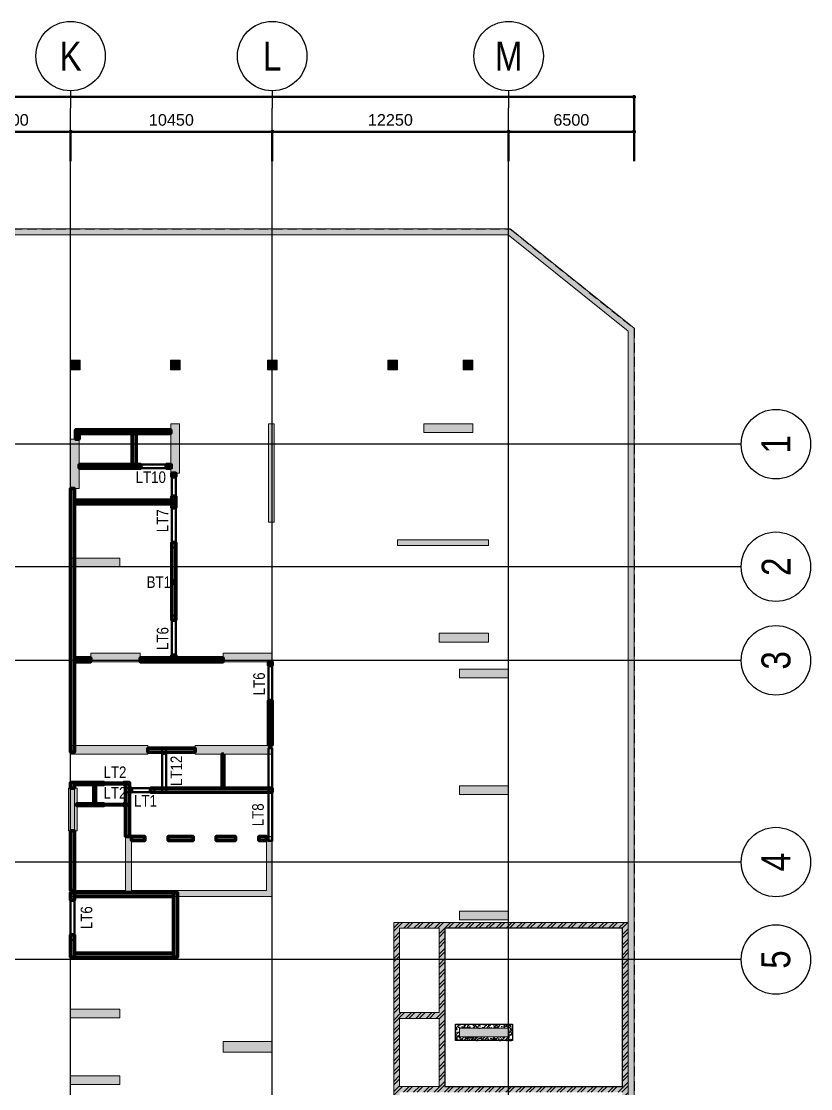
# Model space of a CAD drawing. Header units: millimetres. Extents: x -25197 to 555828, y -17247 to 174153.
# Drawn here: x 276536 to 317440, y 118863 to 174153 of the extents above; entities that cross this region are included whole.
import ezdxf
from ezdxf.enums import TextEntityAlignment as Align

# ---------------------------------------------------------------- set-up
doc = ezdxf.new("R2010")
doc.units = ezdxf.units.MM
doc.header["$LTSCALE"] = 250
doc.linetypes.add('CHG_XX_Cot_Ham 1$0$MB_Luoi truc$0$HTT Hidden 21', pattern=[3, 2, -1])
doc.linetypes.add('CHG_XX_Luoi truc$0$MB_Luoi truc$0$Center101', pattern=[13, 10, -1, 1, -1])
for name, color, linetype, lineweight in [('CHG_XX_Cot_Ham 1$0$Ap0302_PC', 150, 'Continuous', 9), ('CHG_XX_Cot_Ham 1$0$Ap0302_PC @ 1 VP1', 150, 'Continuous', 9), ('CHG_XX_Cot_Ham 1$0$Ap0302_PC @ 1 VP2', 150, 'Continuous', 9), ('CHG_XX_Cot_Ham 1$0$Ap0302_PC @ 1 VP3', 150, 'Continuous', 9), ('CHG_XX_Cot_Ham 1$0$Ap0302_PC @ 1 VPModel', 150, 'Continuous', 9), ('CHG_XX_Cot_Ham 1$0$Ap0302_PC @ 150', 150, 'Continuous', 9), ('CHG_XX_Cot_Ham 1$0$Ap0311_H', 8, 'Continuous', 15), ('CHG_XX_Cot_Ham 1$0$MB_Luoi truc$0$Dim 300', 1, 'Continuous', 5), ('CHG_XX_Cot_Ham 1$0$NS-DuongBao', 3, 'Continuous', 18), ('CHG_XX_Cot_Ham 1$0$S_Concrete_Cont_2 Normal', 2, 'Continuous', 13), ('CHG_XX_Cot_Ham 1$0$Start hatch', 8, 'Continuous', 25), ('CHG_XX_Cot_Ham 1$0$Start net bao', 3, 'Continuous', 18), ('CTHEP', 2, 'Continuous', 50), ('MB Ham 1$0$Thiet bi Ve Sinh', 40, 'Continuous', 9), ('MB Ham 1$0$Wall Line', 4, 'Continuous', 70)]:
    doc.layers.add(name, color=color, linetype=linetype, lineweight=lineweight)
for name, color, linetype in [('CHG_XX_Cot_Ham 1$0$MB Ham 2$0$Concrete Line', 6, 'Continuous'), ('CHG_XX_Cot_Ham 1$0$MB_Cot ham$0$Concrete Line', 6, 'Continuous'), ('CHG_XX_Cot_Ham 1$0$mb_cot tang 1-3$0$Concrete Line', 6, 'Continuous'), ('CHG_XX_Luoi truc$0$Grid', 34, 'Continuous'), ('CHG_XX_Luoi truc$0$Grid Line', 8, 'CHG_XX_Luoi truc$0$MB_Luoi truc$0$Center101'), ('MB Ham 1$0$Brick Wall', 4, 'Continuous'), ('TEXT', 21, 'Continuous')]:
    doc.layers.add(name, color=color, linetype=linetype)
doc.styles.add('CHG_XX_Cot_Ham 1$0$MB_Luoi truc$0$Arial_C', font='arial.ttf')
doc.styles.add('CHG_XX_Luoi truc$0$MB_Luoi truc$0$Grid A-F$0$VNI-HelveCB', font='VHELVCB_0.TTF')
doc.styles.add('TTP-HelCon', font='VHELVCN_0.TTF')
doc.dimstyles.new('CHG_XX_Cot_Ham 1$0$MB_Luoi truc$0$Dim 300 (A1-A2)', dxfattribs={"dimscale": 300, "dimtxt": 2, "dimasz": 0.7, "dimexe": 0, "dimexo": 1, "dimgap": 1, "dimtad": 1, "dimdec": 0, "dimzin": 12, "dimdsep": 46, "dimtxsty": 'CHG_XX_Cot_Ham 1$0$MB_Luoi truc$0$Arial_C', "dimblk": 'CHG_XX_Cot_Ham 1$0$MB_Luoi truc$0$_Dot', "dimcen": 1, "dimclrd": 256, "dimclre": 256, "dimclrt": 3, "dimadec": 0, "dimazin": 0, "dimtfac": 1, "dimtdec": 0, "dimtix": 1, "dimtmove": 2, "dimatfit": 3, "dimldrblk": 'CHG_XX_Cot_Ham 1$0$MB_Luoi truc$0$HTT Arrow 30', "dimfxl": 1, "dimtolj": 1, "dimtzin": 0, "dimarcsym": 0})

# ---------------------------------------------------------------- blocks, each defined once
blk = doc.blocks.new('*U2169')
at = {"layer": 'CHG_XX_Luoi truc$0$Grid', "lineweight": -2}
blk.add_line((0, 611), (0, 608), dxfattribs=at)
blk.add_circle((0, 617), 6, dxfattribs=at)
at = {"layer": 'CHG_XX_Luoi truc$0$Grid Line'}
blk.add_line((0, 0), (0, 608), dxfattribs=at)
at = {"layer": 'CHG_XX_Luoi truc$0$Grid', "lineweight": -2, "style": 'CHG_XX_Luoi truc$0$MB_Luoi truc$0$Grid A-F$0$VNI-HelveCB'}
for tag, p in [('GRIDSUB', (0, 617)), ('GRID', (0, -9))]:
    blk.add_attdef(tag, text='', height=5, dxfattribs=at).set_placement(p, align=Align.MIDDLE)
blk = doc.blocks.new('*U2171')
at = {"layer": 'CHG_XX_Luoi truc$0$Grid', "lineweight": -2}
blk.add_line((0, -3), (0, 0), dxfattribs=at)
blk.add_circle((0, -9), 6, dxfattribs=at)
at = {"layer": 'CHG_XX_Luoi truc$0$Grid Line'}
blk.add_line((0, 0), (0, 438), dxfattribs=at)
at = {"layer": 'CHG_XX_Luoi truc$0$Grid', "lineweight": -2, "style": 'CHG_XX_Luoi truc$0$MB_Luoi truc$0$Grid A-F$0$VNI-HelveCB'}
for tag, p in [('GRIDSUB', (0, 447)), ('GRID', (0, -9))]:
    blk.add_attdef(tag, text='', height=5, dxfattribs=at).set_placement(p, align=Align.MIDDLE)
blk = doc.blocks.new('CHG_XX_Luoi truc')
at = {"layer": 'CHG_XX_Luoi truc$0$Grid'}
ref = blk.add_blockref('*U2169', (76850, -12747), dxfattribs=dict(at, xscale=300, yscale=300, zscale=300))
ref.add_attrib('GRIDSUB', 'K', dxfattribs={"lineweight": -2, "height": 1500, "style": 'CHG_XX_Luoi truc$0$MB_Luoi truc$0$Grid A-F$0$VNI-HelveCB'}).set_placement((76850, 172353), align=Align.MIDDLE)
ref = blk.add_blockref('*U2169', (87300, -12747), dxfattribs=dict(at, xscale=300, yscale=300, zscale=300))
ref.add_attrib('GRIDSUB', 'L', dxfattribs={"lineweight": -2, "height": 1500, "style": 'CHG_XX_Luoi truc$0$MB_Luoi truc$0$Grid A-F$0$VNI-HelveCB'}).set_placement((87300, 172353), align=Align.MIDDLE)
ref = blk.add_blockref('*U2169', (99550, -12747), dxfattribs=dict(at, xscale=300, yscale=300, zscale=300))
ref.add_attrib('GRIDSUB', 'M', dxfattribs={"lineweight": -2, "height": 1500, "style": 'CHG_XX_Luoi truc$0$MB_Luoi truc$0$Grid A-F$0$VNI-HelveCB'}).set_placement((99550, 172353), align=Align.MIDDLE)
ref = blk.add_blockref('*U2171', (110703, 152250), dxfattribs=dict(at, xscale=300.0000000000013, yscale=300.0000000000013, zscale=300.0000000000013, rotation=90))
ref.add_attrib('GRID', '1', dxfattribs={"lineweight": -2, "height": 1500, "rotation": 90, "style": 'CHG_XX_Luoi truc$0$MB_Luoi truc$0$Grid A-F$0$VNI-HelveCB'}).set_placement((113403, 152250), align=Align.MIDDLE)
ref = blk.add_blockref('*U2171', (110703, 145900), dxfattribs=dict(at, xscale=300.0000000000013, yscale=300.0000000000013, zscale=300.0000000000013, rotation=90))
ref.add_attrib('GRID', '2', dxfattribs={"lineweight": -2, "height": 1500, "rotation": 90, "style": 'CHG_XX_Luoi truc$0$MB_Luoi truc$0$Grid A-F$0$VNI-HelveCB'}).set_placement((113403, 145900), align=Align.MIDDLE)
ref = blk.add_blockref('*U2171', (110703, 141050), dxfattribs=dict(at, xscale=300.0000000000013, yscale=300.0000000000013, zscale=300.0000000000013, rotation=90))
ref.add_attrib('GRID', '3', dxfattribs={"lineweight": -2, "height": 1500, "rotation": 90, "style": 'CHG_XX_Luoi truc$0$MB_Luoi truc$0$Grid A-F$0$VNI-HelveCB'}).set_placement((113403, 141050), align=Align.MIDDLE)
ref = blk.add_blockref('*U2171', (110703, 130600), dxfattribs=dict(at, xscale=300.0000000000013, yscale=300.0000000000013, zscale=300.0000000000013, rotation=90))
ref.add_attrib('GRID', '4', dxfattribs={"lineweight": -2, "height": 1500, "rotation": 90, "style": 'CHG_XX_Luoi truc$0$MB_Luoi truc$0$Grid A-F$0$VNI-HelveCB'}).set_placement((113403, 130600), align=Align.MIDDLE)
ref = blk.add_blockref('*U2171', (110703, 125550), dxfattribs=dict(at, xscale=300.0000000000013, yscale=300.0000000000013, zscale=300.0000000000013, rotation=90))
ref.add_attrib('GRID', '5', dxfattribs={"lineweight": -2, "height": 1500, "rotation": 90, "style": 'CHG_XX_Luoi truc$0$MB_Luoi truc$0$Grid A-F$0$VNI-HelveCB'}).set_placement((113403, 125550), align=Align.MIDDLE)
blk = doc.blocks.new('CHG_XX_Cot_Ham 1$0$MB_Luoi truc$0$_Dot')
at = {"color": 0, "linetype": 'ByBlock', "lineweight": -2}
blk.add_line((-0.5, 0), (-1, 0), dxfattribs=at)
at = {"color": 0, "linetype": 'ByBlock', "const_width": 0.5}
blk.add_lwpolyline([(-0.25, 0, 1), (0.25, 0, 1)], format="xyb", close=True, dxfattribs=at)
blk = doc.blocks.new('*D2208')
at = {"layer": 'CHG_XX_Cot_Ham 1$0$MB_Luoi truc$0$Dim 300', "lineweight": -2, "transparency": 16777216}
for p, q in [((70650, 166908), (70650, 168437)), ((70860, 168437), (76640, 168437)), ((76850, 166908), (76850, 168437))]:
    blk.add_line(p, q, dxfattribs=at)
at = {"layer": 'Defpoints', "color": 0, "transparency": 16777216}
for p in [(76850, 168437), (70650, 166608), (76850, 166608)]:
    blk.add_point(p, dxfattribs=at)
at = {"layer": 'CHG_XX_Cot_Ham 1$0$MB_Luoi truc$0$Dim 300', "lineweight": -2, "transparency": 16777216, "xscale": 210, "yscale": 210, "zscale": 210, "rotation": 180}
blk.add_blockref('CHG_XX_Cot_Ham 1$0$MB_Luoi truc$0$_Dot', (70650, 168437), dxfattribs=at)
at = {"layer": 'CHG_XX_Cot_Ham 1$0$MB_Luoi truc$0$Dim 300', "lineweight": -2, "transparency": 16777216, "xscale": 210, "yscale": 210, "zscale": 210}
blk.add_blockref('CHG_XX_Cot_Ham 1$0$MB_Luoi truc$0$_Dot', (76850, 168437), dxfattribs=at)
at = {"layer": 'CHG_XX_Cot_Ham 1$0$MB_Luoi truc$0$Dim 300', "color": 3, "transparency": 16777216, "insert": (73750, 169043), "char_height": 600, "attachment_point": 5, "style": 'CHG_XX_Cot_Ham 1$0$MB_Luoi truc$0$Arial_C'}
blk.add_mtext('\\A1;6200', dxfattribs=at)
blk = doc.blocks.new('CHG_XX_Cot_Ham 1$0$MB_Luoi truc$0$HTT Arrow 30')
blk.add_hatch(color=256).paths.add_polyline_path([(-2.5, 0.375), (-2.5, -0.375), (0, 0)])
at = {"color": 0, "linetype": 'ByBlock', "lineweight": -2}
for p, q in [((0, 0), (-2.5, 0.375)), ((-2.5, -0.375), (-2.5, 0.375)), ((0, 0), (-2.5, -0.375))]:
    blk.add_line(p, q, dxfattribs=at)
blk = doc.blocks.new('*D2209')
at = {"layer": 'CHG_XX_Cot_Ham 1$0$MB_Luoi truc$0$Dim 300', "lineweight": -2, "transparency": 16777216}
for p, q in [((76850, 166908), (76850, 168437)), ((77060, 168437), (87090, 168437)), ((87300, 166908), (87300, 168437))]:
    blk.add_line(p, q, dxfattribs=at)
at = {"layer": 'Defpoints', "color": 0, "transparency": 16777216}
for p in [(87300, 168437), (76850, 166608), (87300, 166608)]:
    blk.add_point(p, dxfattribs=at)
at = {"layer": 'CHG_XX_Cot_Ham 1$0$MB_Luoi truc$0$Dim 300', "lineweight": -2, "transparency": 16777216, "xscale": 210, "yscale": 210, "zscale": 210, "rotation": 180}
blk.add_blockref('CHG_XX_Cot_Ham 1$0$MB_Luoi truc$0$_Dot', (76850, 168437), dxfattribs=at)
at = {"layer": 'CHG_XX_Cot_Ham 1$0$MB_Luoi truc$0$Dim 300', "lineweight": -2, "transparency": 16777216, "xscale": 210, "yscale": 210, "zscale": 210}
blk.add_blockref('CHG_XX_Cot_Ham 1$0$MB_Luoi truc$0$_Dot', (87300, 168437), dxfattribs=at)
at = {"layer": 'CHG_XX_Cot_Ham 1$0$MB_Luoi truc$0$Dim 300', "color": 3, "transparency": 16777216, "insert": (82075, 169043), "char_height": 600, "attachment_point": 5, "style": 'CHG_XX_Cot_Ham 1$0$MB_Luoi truc$0$Arial_C'}
blk.add_mtext('\\A1;10450', dxfattribs=at)
blk = doc.blocks.new('*D2210')
at = {"layer": 'CHG_XX_Cot_Ham 1$0$MB_Luoi truc$0$Dim 300', "lineweight": -2, "transparency": 16777216}
for p, q in [((87300, 166908), (87300, 168437)), ((87510, 168437), (99340, 168437)), ((99550, 166908), (99550, 168437))]:
    blk.add_line(p, q, dxfattribs=at)
at = {"layer": 'Defpoints', "color": 0, "transparency": 16777216}
for p in [(99550, 168437), (87300, 166608), (99550, 166608)]:
    blk.add_point(p, dxfattribs=at)
at = {"layer": 'CHG_XX_Cot_Ham 1$0$MB_Luoi truc$0$Dim 300', "lineweight": -2, "transparency": 16777216, "xscale": 210, "yscale": 210, "zscale": 210, "rotation": 180}
blk.add_blockref('CHG_XX_Cot_Ham 1$0$MB_Luoi truc$0$_Dot', (87300, 168437), dxfattribs=at)
at = {"layer": 'CHG_XX_Cot_Ham 1$0$MB_Luoi truc$0$Dim 300', "lineweight": -2, "transparency": 16777216, "xscale": 210, "yscale": 210, "zscale": 210}
blk.add_blockref('CHG_XX_Cot_Ham 1$0$MB_Luoi truc$0$_Dot', (99550, 168437), dxfattribs=at)
at = {"layer": 'CHG_XX_Cot_Ham 1$0$MB_Luoi truc$0$Dim 300', "color": 3, "transparency": 16777216, "insert": (93425, 169043), "char_height": 600, "attachment_point": 5, "style": 'CHG_XX_Cot_Ham 1$0$MB_Luoi truc$0$Arial_C'}
blk.add_mtext('\\A1;12250', dxfattribs=at)
blk = doc.blocks.new('*D2211')
at = {"layer": 'CHG_XX_Cot_Ham 1$0$MB_Luoi truc$0$Dim 300', "lineweight": -2, "transparency": 16777216}
for p, q in [((99550, 166908), (99550, 168437)), ((99760, 168437), (105840, 168437)), ((106050, 166908), (106050, 168437))]:
    blk.add_line(p, q, dxfattribs=at)
at = {"layer": 'Defpoints', "color": 0, "transparency": 16777216}
for p in [(106050, 168437), (99550, 166608), (106050, 166608)]:
    blk.add_point(p, dxfattribs=at)
at = {"layer": 'CHG_XX_Cot_Ham 1$0$MB_Luoi truc$0$Dim 300', "lineweight": -2, "transparency": 16777216, "xscale": 210, "yscale": 210, "zscale": 210, "rotation": 180}
blk.add_blockref('CHG_XX_Cot_Ham 1$0$MB_Luoi truc$0$_Dot', (99550, 168437), dxfattribs=at)
at = {"layer": 'CHG_XX_Cot_Ham 1$0$MB_Luoi truc$0$Dim 300', "lineweight": -2, "transparency": 16777216, "xscale": 210, "yscale": 210, "zscale": 210}
blk.add_blockref('CHG_XX_Cot_Ham 1$0$MB_Luoi truc$0$_Dot', (106050, 168437), dxfattribs=at)
at = {"layer": 'CHG_XX_Cot_Ham 1$0$MB_Luoi truc$0$Dim 300', "color": 3, "transparency": 16777216, "insert": (102800, 169043), "char_height": 600, "attachment_point": 5, "style": 'CHG_XX_Cot_Ham 1$0$MB_Luoi truc$0$Arial_C'}
blk.add_mtext('\\A1;6500', dxfattribs=at)
blk = doc.blocks.new('*D2212')
at = {"layer": 'CHG_XX_Cot_Ham 1$0$MB_Luoi truc$0$Dim 300', "lineweight": -2, "transparency": 16777216}
for p, q in [((-10900, 166908), (-10900, 170237)), ((105840, 170237), (-10690, 170237)), ((106050, 166908), (106050, 170237))]:
    blk.add_line(p, q, dxfattribs=at)
at = {"layer": 'Defpoints', "color": 0, "transparency": 16777216}
for p in [(-10900, 170237), (-10900, 166608), (106050, 166608)]:
    blk.add_point(p, dxfattribs=at)
at = {"layer": 'CHG_XX_Cot_Ham 1$0$MB_Luoi truc$0$Dim 300', "lineweight": -2, "transparency": 16777216, "xscale": 210, "yscale": 210, "zscale": 210, "rotation": 180}
blk.add_blockref('CHG_XX_Cot_Ham 1$0$MB_Luoi truc$0$_Dot', (-10900, 170237), dxfattribs=at)
at = {"layer": 'CHG_XX_Cot_Ham 1$0$MB_Luoi truc$0$Dim 300', "lineweight": -2, "transparency": 16777216, "xscale": 210, "yscale": 210, "zscale": 210}
blk.add_blockref('CHG_XX_Cot_Ham 1$0$MB_Luoi truc$0$_Dot', (106050, 170237), dxfattribs=at)
at = {"layer": 'CHG_XX_Cot_Ham 1$0$MB_Luoi truc$0$Dim 300', "color": 3, "transparency": 16777216, "insert": (47575, 170843), "char_height": 600, "attachment_point": 5, "style": 'CHG_XX_Cot_Ham 1$0$MB_Luoi truc$0$Arial_C'}
blk.add_mtext('\\A1;116950', dxfattribs=at)
blk = doc.blocks.new('*U2304')
at = {"layer": 'CHG_XX_Cot_Ham 1$0$Ap0302_PC @ 1 VP1'}
h = blk.add_hatch(color=256, dxfattribs=at)
h.dxf.hatch_style = 1
h.paths.add_polyline_path([(450, 0), (0, 0), (0, -2550), (450, -2550)])
at = {"layer": 'CHG_XX_Cot_Ham 1$0$Ap0302_PC @ 1 VP2'}
h = blk.add_hatch(color=256, dxfattribs=at)
h.dxf.hatch_style = 1
h.paths.add_polyline_path([(450, 0), (0, 0), (0, -2550), (450, -2550)])
at = {"layer": 'CHG_XX_Cot_Ham 1$0$Ap0302_PC @ 1 VP3'}
h = blk.add_hatch(color=256, dxfattribs=at)
h.dxf.hatch_style = 1
h.paths.add_polyline_path([(450, 0), (0, 0), (0, -2550), (450, -2550)])
at = {"layer": 'CHG_XX_Cot_Ham 1$0$Ap0302_PC @ 1 VPModel'}
h = blk.add_hatch(color=256, dxfattribs=at)
h.dxf.hatch_style = 1
h.paths.add_polyline_path([(450, 0), (0, 0), (0, -2550), (450, -2550)])
at = {"layer": 'CHG_XX_Cot_Ham 1$0$Ap0302_PC @ 150'}
h = blk.add_hatch(color=256, dxfattribs=at)
h.dxf.hatch_style = 1
h.paths.add_polyline_path([(450, 0), (0, 0), (0, -2550), (450, -2550)])
blk = doc.blocks.new('CHG_XX_Cot_Ham 1$0$Block A_C450x2250')
at = {"layer": 'CHG_XX_Cot_Ham 1$0$Ap0302_PC'}
blk.add_lwpolyline([(450, -2550), (0, -2550), (0, 0), (450, 0)], close=True, dxfattribs=at)
blk.add_blockref('*U2304', (0, 0), dxfattribs=at)
blk = doc.blocks.new('CHG_XX_Cot_Ham 1$0$300X4700')
at = {"layer": 'CHG_XX_Cot_Ham 1$0$Ap0302_PC', "true_color": 0xd19cc7}
h = blk.add_hatch(color=9, dxfattribs=at)
h.dxf.hatch_style = 1
h.paths.add_polyline_path([(0, 0), (0, -300), (4700, -300), (4700, 0)])
at = {"layer": 'CHG_XX_Cot_Ham 1$0$Ap0302_PC'}
blk.add_lwpolyline([(0, 0), (0, -300), (4700, -300), (4700, 0)], close=True, dxfattribs=at)
blk = doc.blocks.new('CHG_XX_Cot_Ham 1$0$Block B_Core wall')
at = {"layer": 'CHG_XX_Cot_Ham 1$0$Ap0302_PC'}
for points in [[(-7300, 300), (-7300, 3100), (-7600, 3100), (-7600, 300)], [(0, 300), (0, 3100), (-300, 3100), (-300, 300)], [(0, 0), (0, 300), (-10450, 300), (-10450, 0)]]:
    blk.add_hatch(color=256, dxfattribs=at).paths.add_polyline_path(points)
for p, q in [((-7300, 3100), (-7600, 3100)), ((-7600, 3100), (-7600, 300)), ((-7300, 300), (-7300, 3100)), ((-300, 3100), (-300, 300)), ((0, 3100), (-300, 3100)), ((0, 0), (0, 3100)), ((-7600, 300), (-10450, 300)), ((-10450, 300), (-10450, 0)), ((-10450, 0), (0, 0)), ((-300, 300), (-7300, 300))]:
    blk.add_line(p, q, dxfattribs=at)
blk = doc.blocks.new('CHG_XX_Cot_Ham 1$0$Block A_C10450x300')
at = {"layer": 'CHG_XX_Cot_Ham 1$0$Ap0302_PC', "true_color": 0x139b48}
h = blk.add_hatch(color=114, dxfattribs=at)
h.dxf.hatch_style = 1
h.paths.add_polyline_path([(6450, 150), (6450, -300), (10450, -300), (10450, 150)])
h.paths.add_polyline_path([(4000, -300), (4000, 150), (0, 150), (0, -300)])
at = {"layer": 'CHG_XX_Cot_Ham 1$0$Ap0302_PC'}
for points in [[(0, 150), (4000, 150), (4000, -300), (0, -300)], [(6450, 150), (10450, 150), (10450, -300), (6450, -300)]]:
    blk.add_lwpolyline(points, close=True, dxfattribs=at)
blk = doc.blocks.new('*U2306')
at = {"layer": 'CHG_XX_Cot_Ham 1$0$Ap0302_PC @ 1 VP1'}
h = blk.add_hatch(color=3, dxfattribs=at)
h.dxf.hatch_style = 1
h.paths.add_polyline_path([(-250, -250), (-250, 250), (250, 250), (250, -250)])
at = {"layer": 'CHG_XX_Cot_Ham 1$0$Ap0302_PC @ 1 VP2'}
h = blk.add_hatch(color=3, dxfattribs=at)
h.dxf.hatch_style = 1
h.paths.add_polyline_path([(-250, -250), (-250, 250), (250, 250), (250, -250)])
at = {"layer": 'CHG_XX_Cot_Ham 1$0$Ap0302_PC @ 1 VP3'}
h = blk.add_hatch(color=3, dxfattribs=at)
h.dxf.hatch_style = 1
h.paths.add_polyline_path([(-250, -250), (-250, 250), (250, 250), (250, -250)])
at = {"layer": 'CHG_XX_Cot_Ham 1$0$Ap0302_PC @ 1 VPModel'}
h = blk.add_hatch(color=3, dxfattribs=at)
h.dxf.hatch_style = 1
h.paths.add_polyline_path([(-250, -250), (-250, 250), (250, 250), (250, -250)])
at = {"layer": 'CHG_XX_Cot_Ham 1$0$Ap0302_PC @ 150'}
h = blk.add_hatch(color=3, dxfattribs=at)
h.dxf.hatch_style = 1
h.paths.add_polyline_path([(-250, -250), (-250, 250), (250, 250), (250, -250)])
blk = doc.blocks.new('CHG_XX_Cot_Ham 1$0$500x500')
at = {"layer": 'CHG_XX_Cot_Ham 1$0$Ap0302_PC'}
blk.add_lwpolyline([(250, -250), (250, 250), (-250, 250), (-250, -250)], close=True, dxfattribs=at)
blk.add_blockref('*U2306', (0, 0), dxfattribs=at)
blk = doc.blocks.new('*U2307')
at = {"layer": 'CHG_XX_Cot_Ham 1$0$Ap0302_PC @ 1 VP1'}
h = blk.add_hatch(color=256, dxfattribs=at)
h.dxf.hatch_style = 1
h.paths.add_polyline_path([(550, 0), (0, 0), (0, -2550), (550, -2550)])
at = {"layer": 'CHG_XX_Cot_Ham 1$0$Ap0302_PC @ 1 VP2'}
h = blk.add_hatch(color=256, dxfattribs=at)
h.dxf.hatch_style = 1
h.paths.add_polyline_path([(550, 0), (0, 0), (0, -2550), (550, -2550)])
at = {"layer": 'CHG_XX_Cot_Ham 1$0$Ap0302_PC @ 1 VP3'}
h = blk.add_hatch(color=256, dxfattribs=at)
h.dxf.hatch_style = 1
h.paths.add_polyline_path([(550, 0), (0, 0), (0, -2550), (550, -2550)])
at = {"layer": 'CHG_XX_Cot_Ham 1$0$Ap0302_PC @ 1 VPModel'}
h = blk.add_hatch(color=256, dxfattribs=at)
h.dxf.hatch_style = 1
h.paths.add_polyline_path([(550, 0), (0, 0), (0, -2550), (550, -2550)])
at = {"layer": 'CHG_XX_Cot_Ham 1$0$Ap0302_PC @ 150'}
h = blk.add_hatch(color=256, dxfattribs=at)
h.dxf.hatch_style = 1
h.paths.add_polyline_path([(550, 0), (0, 0), (0, -2550), (550, -2550)])
blk = doc.blocks.new('CHG_XX_Cot_Ham 1$0$550x2550')
at = {"layer": 'CHG_XX_Cot_Ham 1$0$Ap0302_PC'}
blk.add_lwpolyline([(550, -2550), (0, -2550), (0, 0), (550, 0)], close=True, dxfattribs=at)
blk.add_blockref('*U2307', (0, 0), dxfattribs=at)
blk = doc.blocks.new('*U2308')
at = {"layer": 'CHG_XX_Cot_Ham 1$0$Ap0302_PC @ 1 VP1', "true_color": 0xffffff}
h = blk.add_hatch(color=7, dxfattribs=at)
h.dxf.hatch_style = 1
h.paths.add_polyline_path([(77200, 134425), (76750, 134425), (76750, 132225), (77200, 132225)])
at = {"layer": 'CHG_XX_Cot_Ham 1$0$Ap0302_PC @ 1 VP2', "true_color": 0xffffff}
h = blk.add_hatch(color=7, dxfattribs=at)
h.dxf.hatch_style = 1
h.paths.add_polyline_path([(77200, 134425), (76750, 134425), (76750, 132225), (77200, 132225)])
at = {"layer": 'CHG_XX_Cot_Ham 1$0$Ap0302_PC @ 1 VP3', "true_color": 0xffffff}
h = blk.add_hatch(color=7, dxfattribs=at)
h.dxf.hatch_style = 1
h.paths.add_polyline_path([(77200, 134425), (76750, 134425), (76750, 132225), (77200, 132225)])
at = {"layer": 'CHG_XX_Cot_Ham 1$0$Ap0302_PC @ 1 VPModel', "true_color": 0xffffff}
h = blk.add_hatch(color=7, dxfattribs=at)
h.dxf.hatch_style = 1
h.paths.add_polyline_path([(77200, 134425), (76750, 134425), (76750, 132225), (77200, 132225)])
at = {"layer": 'CHG_XX_Cot_Ham 1$0$Ap0302_PC @ 150', "true_color": 0xffffff}
h = blk.add_hatch(color=7, dxfattribs=at)
h.dxf.hatch_style = 1
h.paths.add_polyline_path([(77200, 134425), (76750, 134425), (76750, 132225), (77200, 132225)])
blk = doc.blocks.new('*U1274')
at = {"layer": 'MB Ham 1$0$Wall Line'}
blk.add_lwpolyline([(700, 0), (0, 0), (0, -200), (700, -200)], close=True, dxfattribs=at)
blk = doc.blocks.new('*U1275')
at = {"layer": 'MB Ham 1$0$Wall Line'}
blk.add_lwpolyline([(1300, 0), (0, 0), (0, -200), (1300, -200)], close=True, dxfattribs=at)
blk = doc.blocks.new('*U1276')
at = {"layer": 'MB Ham 1$0$Wall Line'}
blk.add_lwpolyline([(1000, 0), (0, 0), (0, -200), (1000, -200)], close=True, dxfattribs=at)
blk = doc.blocks.new('*U1277')
at = {"layer": 'MB Ham 1$0$Wall Line'}
blk.add_lwpolyline([(400, 0), (0, 0), (0, -200), (400, -200)], close=True, dxfattribs=at)
blk = doc.blocks.new('*U1278')
at = {"layer": 'MB Ham 1$0$Wall Line'}
blk.add_lwpolyline([(0, -3100), (0, 0), (-200, 0), (-200, -3100)], close=True, dxfattribs=at)
blk = doc.blocks.new('*U1279')
at = {"layer": 'MB Ham 1$0$Wall Line'}
blk.add_lwpolyline([(0, -300), (0, 0), (-200, 0), (-200, -300)], close=True, dxfattribs=at)
blk = doc.blocks.new('*U1280')
at = {"layer": 'MB Ham 1$0$Wall Line'}
blk.add_lwpolyline([(1550, 0), (0, 0), (0, -100), (1550, -100)], close=True, dxfattribs=at)
blk = doc.blocks.new('*U1281')
at = {"layer": 'MB Ham 1$0$Wall Line'}
blk.add_lwpolyline([(0, -1000), (0, 0), (-100, 0), (-100, -1000)], close=True, dxfattribs=at)
blk = doc.blocks.new('*U1282')
at = {"layer": 'MB Ham 1$0$Wall Line'}
blk.add_lwpolyline([(1450, 0), (0, 0), (0, -100), (1450, -100)], close=True, dxfattribs=at)
blk = doc.blocks.new('*U1283')
at = {"layer": 'MB Ham 1$0$Wall Line'}
blk.add_lwpolyline([(100, 0), (0, 0), (0, -100), (100, -100)], close=True, dxfattribs=at)
blk = doc.blocks.new('*U1285')
at = {"layer": 'MB Ham 1$0$Wall Line'}
blk.add_lwpolyline([(0, -2800), (0, 0), (-200, 0), (-200, -2800)], close=True, dxfattribs=at)
blk = doc.blocks.new('*U1286')
at = {"layer": 'MB Ham 1$0$Wall Line'}
blk.add_lwpolyline([(100, 0), (0, 0), (0, -200), (100, -200)], close=True, dxfattribs=at)
blk = doc.blocks.new('*U1287')
at = {"layer": 'MB Ham 1$0$Wall Line'}
blk.add_lwpolyline([(6300, 0), (0, 0), (0, -200), (6300, -200)], close=True, dxfattribs=at)
blk = doc.blocks.new('*U1288')
at = {"layer": 'MB Ham 1$0$Wall Line'}
blk.add_lwpolyline([(0, -75), (0, 0), (-100, 0), (-100, -75)], close=True, dxfattribs=at)
blk = doc.blocks.new('*U1289')
at = {"layer": 'MB Ham 1$0$Wall Line'}
blk.add_lwpolyline([(0, -1775), (0, 0), (-100, 0), (-100, -1775)], close=True, dxfattribs=at)
blk = doc.blocks.new('*U1146')
at = {"layer": 'MB Ham 1$0$Wall Line'}
blk.add_lwpolyline([(3200, 0), (0, 0), (0, -200), (3200, -200)], close=True, dxfattribs=at)
blk = doc.blocks.new('*U1136')
at = {"layer": 'MB Ham 1$0$Wall Line'}
blk.add_lwpolyline([(2450, 0), (0, 0), (0, -200), (2450, -200)], close=True, dxfattribs=at)
blk = doc.blocks.new('*U1140')
at = {"layer": 'MB Ham 1$0$Wall Line'}
blk.add_lwpolyline([(0, 13650), (0, 0), (200, 0), (200, 13650)], close=True, dxfattribs=at)
blk = doc.blocks.new('*U1137')
at = {"layer": 'MB Ham 1$0$Wall Line'}
blk.add_lwpolyline([(0, 2325), (0, 0), (200, 0), (200, 2325)], close=True, dxfattribs=at)
blk = doc.blocks.new('*U1138')
at = {"layer": 'MB Ham 1$0$Wall Line'}
blk.add_lwpolyline([(0, 200), (0, 0), (200, 0), (200, 200)], close=True, dxfattribs=at)
blk = doc.blocks.new('*U1141')
at = {"layer": 'MB Ham 1$0$Wall Line'}
blk.add_lwpolyline([(0, 150), (0, 0), (200, 0), (200, 150)], close=True, dxfattribs=at)
blk = doc.blocks.new('*U1166')
at = {"layer": 'MB Ham 1$0$Wall Line'}
blk.add_lwpolyline([(5140, 0), (0, 0), (0, -200), (5140, -200)], close=True, dxfattribs=at)
blk = doc.blocks.new('*U1168')
at = {"layer": 'MB Ham 1$0$Wall Line'}
blk.add_lwpolyline([(0, 3350), (0, 0), (200, 0), (200, 3350)], close=True, dxfattribs=at)
blk = doc.blocks.new('*U1169')
at = {"layer": 'MB Ham 1$0$Wall Line'}
blk.add_lwpolyline([(0, 1150), (0, 0), (200, 0), (200, 1150)], close=True, dxfattribs=at)
blk = doc.blocks.new('*U1189')
at = {"layer": 'MB Ham 1$0$Wall Line'}
blk.add_lwpolyline([(0, 400), (0, 0), (200, 0), (200, 400)], close=True, dxfattribs=at)
blk = doc.blocks.new('*U1150')
at = {"layer": 'MB Ham 1$0$Wall Line'}
blk.add_lwpolyline([(0, 1600), (0, 0), (200, 0), (200, 1600)], close=True, dxfattribs=at)
blk = doc.blocks.new('*U1145')
at = {"layer": 'MB Ham 1$0$Wall Line'}
blk.add_lwpolyline([(250, 0), (0, 0), (0, -200), (250, -200)], close=True, dxfattribs=at)
blk = doc.blocks.new('*U1148')
at = {"layer": 'MB Ham 1$0$Wall Line'}
blk.add_lwpolyline([(4750, 0), (0, 0), (0, -200), (4750, -200)], close=True, dxfattribs=at)
blk = doc.blocks.new('*U1149')
at = {"layer": 'MB Ham 1$0$Wall Line'}
blk.add_lwpolyline([(0, 500), (0, 0), (200, 0), (200, 500)], close=True, dxfattribs=at)
blk = doc.blocks.new('*U1147')
at = {"layer": 'MB Ham 1$0$Wall Line'}
blk.add_lwpolyline([(5250, 0), (0, 0), (0, -200), (5250, -200)], close=True, dxfattribs=at)
blk = doc.blocks.new('*U1077')
at = {"layer": 'MB Ham 1$0$Wall Line'}
blk.add_lwpolyline([(0, 4025), (0, 0), (200, 0), (200, 4025)], close=True, dxfattribs=at)
blk = doc.blocks.new('*U1139')
at = {"layer": 'MB Ham 1$0$Wall Line'}
blk.add_lwpolyline([(850, 0), (0, 0), (0, -200), (850, -200)], close=True, dxfattribs=at)
blk = doc.blocks.new('*U1420')
at = {"layer": 'MB Ham 1$0$Wall Line'}
blk.add_lwpolyline([(4300, 0), (0, 0), (0, -200), (4300, -200)], close=True, dxfattribs=at)
blk = doc.blocks.new('CHG_XX_Cot_Ham 1')
at = {"layer": 'CHG_XX_Cot_Ham 1$0$Ap0302_PC'}
h = blk.add_hatch(color=13, dxfattribs=at)
h.dxf.hatch_style = 1
h.paths.add_polyline_path([(87400, 153300), (87100, 153300), (87100, 148200), (87400, 148200)])
at = {"layer": 'CHG_XX_Cot_Ham 1$0$Ap0311_H'}
h = blk.add_hatch(color=256, dxfattribs=at)
h.dxf.hatch_style = 1
h.paths.add_polyline_path([(99639.2, 163400), (-10900, 163400), (-10900, 85450), (-300, 85450), (-300, 84050), (32350, 84050), (32350, -9000), (103575.5, -9000), (106050, -6022), (106050, 158254.3)])
h.paths.add_polyline_path([(99533.7, 163100), (105750, 158110.4), (105750, 90450), (105650, 90450), (105650, 90450), (105750, 90450), (105750, 13850), (105750, 13825.9), (105750, -5913.6), (103434.7, -8700), (93600, -8700), (32650, -8700), (32650, 84350), (0, 84350), (0, 85750), (-10600, 85750), (-10600, 163100), (93600, 163100)], flags=16)
at = {"layer": 'CHG_XX_Cot_Ham 1$0$Start hatch'}
h = blk.add_hatch(dxfattribs=at)
h.set_pattern_fill('AR-CONC', color=256, scale=50)
h.set_pattern_definition([(50, (-50, -50), (358.6301, -31.37607), [37.5, -412.5]), (355, (-50, -50), (-69.3757, 376.0961), [30, -330]), (100.45144, (-20.1, -52.6), (289.2544, 344.72), [31.8701, -350.57106]), (46.1842, (-50, 50), (533.6207, -82.7596), [56.25, -618.75]), (96.63564, (-5.53, 43.1), (467.331, 487.0593), [47.8052, -525.8569]), (351.18416, (-50, 50), (467.331, 487.0593), [45, -495]), (21, (3e-06, 25), (298.4535, -201.30945), [37.5, -412.5]), (326, (3e-06, 25), (121.6577, 362.575), [30, -330]), (71.45144, (24.87, 8.22), (420.1112, 161.2656), [31.8701, -350.57106]), (37.5, (-50, -50), (6.07993, 166.44693), [0, -326, 0, -335, 0, -331.25]), (7.5, (-50, -50), (131.53477, 197.20586), [0, -191, 0, -318.5, 0, -126.25]), (327.5, (-161.5, -50), (266.91122, -11.27744), [0, -125, 0, -390, 0, -517.5]), (317.5, (-211.5, -50), (291.5931, 50.0525), [0, -162.5, 0, -259, 0, -367.5])])
h.paths.add_polyline_path([(105750, 127475.9), (93600, 127475), (93600, 76300), (105750.8, 76300)])
h.paths.add_polyline_path([(93900, 107200), (93900, 112700), (105450.8, 112700), (105450.8, 107200)], flags=16)
h.paths.add_polyline_path([(101300.8, 106900), (101300.8, 99800), (93900, 99800), (93900, 106900)], flags=16)
h.paths.add_polyline_path([(93900, 113000), (93900, 118675), (105450.8, 118675), (105450.8, 113000)], flags=16)
h.paths.add_polyline_path([(101600.8, 106900), (105450.8, 106900), (105450.8, 92450), (93900, 92450), (93900, 99500), (101600.8, 99500)], flags=16)
h.paths.add_polyline_path([(93900, 118975), (93900, 122500), (95950, 122500), (95950, 118975)], flags=16)
h.paths.add_polyline_path([(96250, 118975), (96250, 127175), (105450.8, 127175), (105450.8, 118975)], flags=16)
h.paths.add_polyline_path([(100150.8, 92150), (100150.8, 87350), (93900, 87350), (93900, 92150)], flags=16)
h.paths.add_polyline_path([(93900, 122800), (93900, 127175), (95950, 127175), (95950, 122800)], flags=16)
h.paths.add_polyline_path([(100450.8, 92150), (105450.8, 92150), (105450.8, 81950), (100450.8, 81950)], flags=16)
h.paths.add_polyline_path([(100150.8, 87050), (100150.8, 81950), (93900, 81950), (93900, 87050)], flags=16)
h.paths.add_polyline_path([(105450.8, 81650), (105450.8, 76600), (93900, 76600), (93900, 81650)], flags=16)
h = blk.add_hatch(dxfattribs=at)
h.set_pattern_fill('ANSI32', color=256, scale=1000, style=0)
h.set_pattern_definition([(45, (3e-06, 7e-07), (-265.16504, 265.16504), []), (45, (176.78, 7e-07), (-265.16504, 265.16504), [])])
h.paths.add_polyline_path([(93600, 76300), (105750.8, 76300), (105750.8, 127475), (93600, 127475)])
h.paths.add_polyline_path([(93900, 107200), (93900, 112700), (105450.8, 112700), (105450.8, 107200)], flags=16)
h.paths.add_polyline_path([(101300.8, 106900), (101300.8, 99800), (93900, 99800), (93900, 106900)], flags=16)
h.paths.add_polyline_path([(93900, 113000), (93900, 118675), (105450.8, 118675), (105450.8, 113000)], flags=16)
h.paths.add_polyline_path([(101600.8, 106900), (105450.8, 106900), (105450.8, 92450), (93900, 92450), (93900, 99500), (101600.8, 99500)], flags=16)
h.paths.add_polyline_path([(93900, 118975), (93900, 122500), (95950, 122500), (95950, 118975)], flags=16)
h.paths.add_polyline_path([(96250, 118975), (96250, 127175), (105450.8, 127175), (105450.8, 118975)], flags=16)
h.paths.add_polyline_path([(100150.8, 92150), (100150.8, 87350), (93900, 87350), (93900, 92150)], flags=16)
h.paths.add_polyline_path([(93900, 122800), (93900, 127175), (95950, 127175), (95950, 122800)], flags=16)
h.paths.add_polyline_path([(100450.8, 92150), (105450.8, 92150), (105450.8, 81950), (100450.8, 81950)], flags=16)
h.paths.add_polyline_path([(100150.8, 87050), (100150.8, 81950), (93900, 81950), (93900, 87050)], flags=16)
h.paths.add_polyline_path([(105450.8, 81650), (105450.8, 76600), (93900, 76600), (93900, 81650)], flags=16)
h = blk.add_hatch(dxfattribs=at)
h.set_pattern_fill('AR-CONC', color=256, scale=50)
h.set_pattern_definition([(50, (-2213768.6, 588216.82), (358.63009, -31.376067), [37.5, -412.5]), (355, (-2213768.6, 588216.82), (-69.375667, 376.096067), [30, -330]), (100.451444, (-2213738.7, 588214.2), (289.254423, 344.719995), [31.870096, -350.571056]), (46.1842, (-2213768.6, 588316.8), (533.620665, -82.75964), [56.25, -618.75]), (96.635635, (-2213724.1, 588309.9), (467.33097, 487.0593), [47.80517, -525.85688]), (351.184164, (-2213768.6, 588316.8), (467.33097, 487.0593), [45, -495]), (21, (-2213718.6, 588291.82), (298.453526, -201.309445), [37.5, -412.5]), (326, (-2213718.6, 588291.82), (121.657666, 362.57502), [30, -330]), (71.451445, (-2213693.72, 588275.05), (420.11119, 161.265576), [31.870095, -350.571056]), (37.5, (-2213768.59, 588216.82), (6.079928, 166.446927), [0, -326, 0, -335, 0, -331.25]), (7.5, (-2213768.59, 588216.82), (131.534769, 197.205856), [0, -191, 0, -318.5, 0, -126.25]), (327.5, (-2213880.09, 588216.82), (266.911218, -11.277436), [0, -125, 0, -390, 0, -517.5]), (317.5, (-2213930.1, 588216.82), (291.593085, 50.052491), [0, -162.5, 0, -259, 0, -367.5])])
h.paths.add_polyline_path([(96800.8, 121350), (99750.8, 121350), (99750.8, 122200), (96800.8, 122200)])
h.paths.add_polyline_path([(97000.8, 121550), (99550.8, 121550), (99550.8, 122000), (97000.8, 122000)], flags=16)
h = blk.add_hatch(dxfattribs=at)
h.set_pattern_fill('ANSI32,_O', color=256, scale=1000)
h.set_pattern_definition([(45, (-2213768.6, 588216.82), (-265.16504, 265.16504), []), (45, (-2213591.8, 588216.82), (-265.16504, 265.16504), [])])
h.paths.add_polyline_path([(96800.8, 121350), (99750.8, 121350), (99750.8, 122200), (96800.8, 122200)])
h.paths.add_polyline_path([(97000.8, 121550), (99550.8, 121550), (99550.8, 122000), (97000.8, 122000)], flags=16)
at = {"layer": 'CHG_XX_Cot_Ham 1$0$Ap0302_PC'}
for points in [[(32350, 84050), (-300, 84050), (-300, 85450), (-10900, 85450), (-10900, 163400), (99639.2, 163400), (106050, 158254.3), (106050, -6022), (103575.5, -9000), (32350, -9000)], [(87400, 153300), (87100, 153300), (87100, 148200), (87400, 148200)], [(77050, 132225), (76750, 132225), (76750, 134425), (77050, 134425)]]:
    blk.add_lwpolyline(points, close=True, dxfattribs=at)
blk.add_lwpolyline([(105750, 90444), (105750, -5913.6), (103434.7, -8700), (32650, -8700), (32650, 84350), (0, 84350), (0, 85750), (-10600, 85750), (-10600, 163100), (99533.7, 163100), (105750, 158110.4), (105750, 127475.9)], dxfattribs=at)
at = {"layer": 'CHG_XX_Cot_Ham 1$0$MB Ham 2$0$Concrete Line'}
for points in [[(105450.8, 127175), (96250, 127175), (96250, 118975), (105450.8, 118975)], [(96800.8, 122200), (99750.8, 122200), (99750.8, 121350), (96800.8, 121350)]]:
    blk.add_lwpolyline(points, close=True, dxfattribs=at)
at = {"layer": 'CHG_XX_Cot_Ham 1$0$MB_Cot ham$0$Concrete Line', "linetype": 'CHG_XX_Cot_Ham 1$0$MB_Luoi truc$0$HTT Hidden 21'}
blk.add_lwpolyline([(99639.2, 163400), (106050, 158254.3), (106050, -6022), (103575.5, -9000), (32350, -9000), (32350, 84050), (-300, 84050), (-300, 85450), (-10900, 85450), (-10900, 163400)], close=True, dxfattribs=at)
at = {"layer": 'CHG_XX_Cot_Ham 1$0$NS-DuongBao'}
for points in [[(93600, 127475), (105750.8, 127475), (105750.8, 76300), (93600, 76300)], [(95950, 127175), (93900, 127175), (93900, 122800), (95950, 122800)], [(96250, 127175), (105450.8, 127175), (105450.8, 118975), (96250, 118975)], [(95950, 122500), (93900, 122500), (93900, 118975), (95950, 118975)], [(96800.8, 122200), (99750.8, 122200), (99750.8, 121350), (96800.8, 121350)], [(99550.8, 121550), (97000.8, 121550), (97000.8, 122000), (99550.8, 122000)]]:
    blk.add_lwpolyline(points, close=True, dxfattribs=at)
at = {"layer": 'CHG_XX_Cot_Ham 1$0$Start net bao'}
blk.add_lwpolyline([(76750, 134425), (77200, 134425), (77200, 132225), (76750, 132225)], close=True, dxfattribs=at)
at = {"layer": 'CHG_XX_Cot_Ham 1$0$Start net bao', "color": 1}
for points in [[(96800.8, 121350), (99750.8, 121350), (99750.8, 122200), (96800.8, 122200)], [(97000.8, 122000), (99550.8, 122000), (99550.8, 121550), (97000.8, 121550)]]:
    blk.add_lwpolyline(points, close=True, dxfattribs=at)
at = {"layer": 'CHG_XX_Cot_Ham 1$0$Ap0302_PC'}
for name, p in [('CHG_XX_Cot_Ham 1$0$Block A_C450x2250', (82050, 153300)), ('CHG_XX_Cot_Ham 1$0$Block A_C450x2250', (76850, 152500)), ('*U2308', (0, 0))]:
    blk.add_blockref(name, p, dxfattribs=at)
at = {"layer": 'CHG_XX_Cot_Ham 1$0$Ap0302_PC', "xscale": -1, "rotation": 90}
for p in [(95150, 153300), (76850, 146350), (95950, 142450), (95950, 142450), (77900, 141425), (84750, 141425), (97000, 140600), (97000, 134550), (97000, 128050), (76850, 122975), (97000, 122000), (76850, 119525)]:
    blk.add_blockref('CHG_XX_Cot_Ham 1$0$Block A_C450x2250', p, dxfattribs=at)
at = {"layer": 'CHG_XX_Cot_Ham 1$0$Ap0302_PC'}
for name, p, rotation in [('CHG_XX_Cot_Ham 1$0$Block A_C10450x300', (87300, 136345), 180), ('CHG_XX_Cot_Ham 1$0$550x2550', (84750, 120750), 90)]:
    blk.add_blockref(name, p, dxfattribs=dict(at, rotation=rotation))
at = {"layer": 'CHG_XX_Cot_Ham 1$0$mb_cot tang 1-3$0$Concrete Line'}
for name, p in [('CHG_XX_Luoi truc', (0, 0)), ('CHG_XX_Cot_Ham 1$0$300X4700', (93800, 147300)), ('CHG_XX_Cot_Ham 1$0$Block B_Core wall', (87300, 128825))]:
    blk.add_blockref(name, p, dxfattribs=at)
at = {"layer": 'CHG_XX_Cot_Ham 1$0$S_Concrete_Cont_2 Normal'}
for p in [(77100, 156350), (82275, 156350), (87300, 156350), (93550, 156350), (97450, 156350)]:
    blk.add_blockref('CHG_XX_Cot_Ham 1$0$500x500', p, dxfattribs=at)
at = {"layer": 'CHG_XX_Cot_Ham 1$0$MB_Luoi truc$0$Dim 300'}
for base, p1, p2, picture, middle in [((-10900, 170237), (106050, 166608.3), (-10900, 166608.3), '*D2212', (47575, 170843.4)), ((76850, 168437), (70650, 166608.3), (76850, 166608.3), '*D2208', (73750, 169043.4)), ((87300, 168437), (76850, 166608.3), (87300, 166608.3), '*D2209', (82075, 169043.4)), ((99550, 168437), (87300, 166608.3), (99550, 166608.3), '*D2210', (93425, 169043.4)), ((106050, 168437), (99550, 166608.3), (106050, 166608.3), '*D2211', (102800, 169043.4))]:
    dim = blk.add_linear_dim(base=base, p1=p1, p2=p2, dimstyle='CHG_XX_Cot_Ham 1$0$MB_Luoi truc$0$Dim 300 (A1-A2)', dxfattribs=at)
    dim.commit()
    dim.dimension.update_dxf_attribs({"geometry": picture, "text_midpoint": middle})

msp = doc.modelspace()

# ---------------------------------------------------------------- linework, layer by layer
at = {"layer": 'CTHEP'}
for points in [[(282436.88323, 151200.00001), (284336.88323, 151200.00001), (284336.88323, 151000.00001), (282436.88323, 151000.00001)], [(284336.88318, 150750.00001), (284536.88323, 150750.00001), (284536.88323, 146900), (284336.88318, 146900)], [(284336.88323, 145005.35714), (284536.88323, 145005.35714), (284536.88323, 145205.35714), (284336.88323, 145205.35714)], [(284336.88323, 143375), (284536.88323, 143375), (284536.88323, 140975), (284336.88323, 140975)], [(289336.88323, 140975), (289536.88323, 140975), (289536.88323, 138575), (289336.88323, 138575)], [(283839.97402, 134225.00001), (284039.97402, 134225.00001), (284039.97402, 136500), (283839.97402, 136500)], [(289536.88323, 136500), (289336.88323, 136500), (289336.88323, 131700.00001), (289536.88323, 131700.00001)], [(282136.88323, 134725.00001), (282136.88323, 134625.00001), (280636.88323, 134625.00001), (280636.88323, 134725.00001)], [(281936.88323, 134425.00001), (283436.88323, 134425.00001), (283436.88323, 134225.00001), (281936.88323, 134225.00001)], [(282136.88323, 133625.00001), (282136.88323, 133525.00001), (280636.88323, 133525.00001), (280636.88323, 133625.00001)], [(279086.88323, 129125), (279286.88323, 129125), (279286.88323, 126575.00001), (279086.88323, 126575.00001)]]:
    msp.add_lwpolyline(points, close=True, dxfattribs=at)
msp.add_solid([(284336.88323, 145205.35714), (284536.88323, 145205.35714), (284336.88323, 145005.35714), (284536.88323, 145005.35714)], dxfattribs=at)

# ---------------------------------------------------------------- block references
for name, p in [('*U1146', (279536.88323, 151200.00001)), ('*U1138', (284336.88318, 150550.00001)), ('*U1140', (279086.88323, 136300)), ('*U1147', (279286.88323, 149350.00001)), ('*U1138', (284336.8832, 149350.00001)), ('*U1138', (284336.8832, 148950)), ('*U1077', (284336.88323, 143125)), ('*U1139', (279286.88323, 141175)), ('*U1420', (282686.88323, 141175)), ('*U1141', (284336.88323, 141175)), ('*U1138', (289336.88323, 140775)), ('*U1137', (289336.88323, 136650)), ('*U1136', (283086.88323, 136500)), ('*U1189', (279086.88323, 128625)), ('*U1166', (279286.88323, 129025.00001)), ('*U1168', (284426.88323, 125675.00001)), ('*U1169', (279086.88323, 125675.00001)), ('*U1166', (279286.88323, 125875.00001))]:
    msp.add_blockref(name, p)
at = {"xscale": -1, "rotation": 180}
for name, p in [('*U1146', (279536.88323, 151000.00001)), ('*U1147', (279286.88323, 149150.00001)), ('*U1139', (279286.88323, 140975)), ('*U1420', (282686.88323, 140975)), ('*U1136', (283086.88323, 136300)), ('*U1166', (279286.88323, 128825.00001)), ('*U1166', (279286.88323, 125675.00001))]:
    msp.add_blockref(name, p, dxfattribs=at)
at = {"xscale": -1}
for name, p in [('*U1138', (284536.88318, 150550.00001)), ('*U1140', (279286.88323, 136300)), ('*U1138', (284536.88315, 149350.00001)), ('*U1138', (284536.88315, 148950)), ('*U1077', (284536.88323, 143125)), ('*U1141', (284536.88323, 141175)), ('*U1138', (289536.88323, 140775)), ('*U1137', (289536.88323, 136650)), ('*U1189', (279286.88323, 128625)), ('*U1168', (284626.88323, 125675.00001)), ('*U1169', (279286.88323, 125675.00001))]:
    msp.add_blockref(name, p, dxfattribs=at)
at = {"layer": 'CTHEP'}
msp.add_blockref('CHG_XX_Cot_Ham 1', (202236.88323, 0), dxfattribs=at)
at = {"layer": 'MB Ham 1$0$Brick Wall', "xscale": -1, "rotation": 180}
for name, p in [('*U1288', (283936.88323, 136225)), ('*U1289', (287036.88323, 134425.00001)), ('*U1279', (279286.88323, 134425)), ('*U1280', (279286.88323, 134625)), ('*U1281', (280386.88323, 133625.00001)), ('*U1283', (281836.88323, 134625.00001)), ('*U1285', (282136.88323, 131925.00001)), ('*U1286', (282136.88323, 134225.00001)), ('*U1287', (283236.88323, 134225.00001)), ('*U1282', (279386.88323, 133525.00001)), ('*U1283', (281836.88323, 133525.00001)), ('*U1278', (279286.88323, 129125)), ('*U1274', (282236.88323, 131725.00001)), ('*U1275', (284136.88323, 131725.00001)), ('*U1276', (286636.88323, 131725.00001)), ('*U1277', (288836.88323, 131725.00001))]:
    msp.add_blockref(name, p, dxfattribs=at)
at = {"layer": 'MB Ham 1$0$Brick Wall', "rotation": 180}
for name, p in [('*U1279', (279086.88323, 134425)), ('*U1281', (280286.88323, 133625.00001)), ('*U1285', (281936.88323, 131925.00001)), ('*U1278', (279086.88323, 129125))]:
    msp.add_blockref(name, p, dxfattribs=at)
at = {"layer": 'MB Ham 1$0$Brick Wall'}
for name, p in [('*U1280', (279286.88323, 134725.00001)), ('*U1283', (281836.88323, 134725.00001)), ('*U1287', (283236.88323, 134425.00001)), ('*U1282', (279386.88323, 133625.00001)), ('*U1283', (281836.88323, 133625.00001)), ('*U1274', (282236.88323, 131925.00001)), ('*U1275', (284136.88323, 131925.00001)), ('*U1276', (286636.88323, 131925.00001)), ('*U1277', (288836.88323, 131925.00001))]:
    msp.add_blockref(name, p, dxfattribs=at)
at = {"layer": 'MB Ham 1$0$Thiet bi Ve Sinh'}
for name, p in [('*U1149', (279336.88323, 152500.00001)), ('*U1148', (279536.88323, 153000.00001)), ('*U1150', (282286.88323, 151200.00001)), ('*U1145', (284036.88323, 151200.00002))]:
    msp.add_blockref(name, p, dxfattribs=at)
at = {"layer": 'MB Ham 1$0$Thiet bi Ve Sinh', "xscale": -1}
for name, p in [('*U1149', (279536.88323, 152500.00001)), ('*U1150', (282486.88323, 151200.00001)), ('*U1145', (284286.88323, 151200.00002))]:
    msp.add_blockref(name, p, dxfattribs=at)
at = {"layer": 'MB Ham 1$0$Thiet bi Ve Sinh', "xscale": -1, "rotation": 180}
msp.add_blockref('*U1148', (279536.88323, 152800.00001), dxfattribs=at)

# ---------------------------------------------------------------- texts
at = {"layer": 'TEXT', "style": 'TTP-HelCon'}
for s, p in [('LT10', (283244.2634, 150059.49826)), ('BT1', (283661.70095, 144623.82568)), ('LT2', (281386.88323, 134772.66746)), ('LT2', (281386.88323, 133704.44576)), ('LT1', (282970.59357, 133291.17603))]:
    msp.add_text(s, height=600, dxfattribs=at).set_placement(p, align=Align.BOTTOM_CENTER)
for s, p in [('LT7', (284336.88318, 148282.42907)), ('LT6', (284336.88318, 142180.94739)), ('LT6', (289336.88317, 139830.94739)), ('LT12', (285048.11973, 135325.00001)), ('LT8', (289279.43538, 133048.38198)), ('LT6', (280390.40324, 127718.45859))]:
    msp.add_text(s, height=600, rotation=90, dxfattribs=at).set_placement(p, align=Align.BOTTOM_CENTER)

doc.saveas('drawing.dxf')
